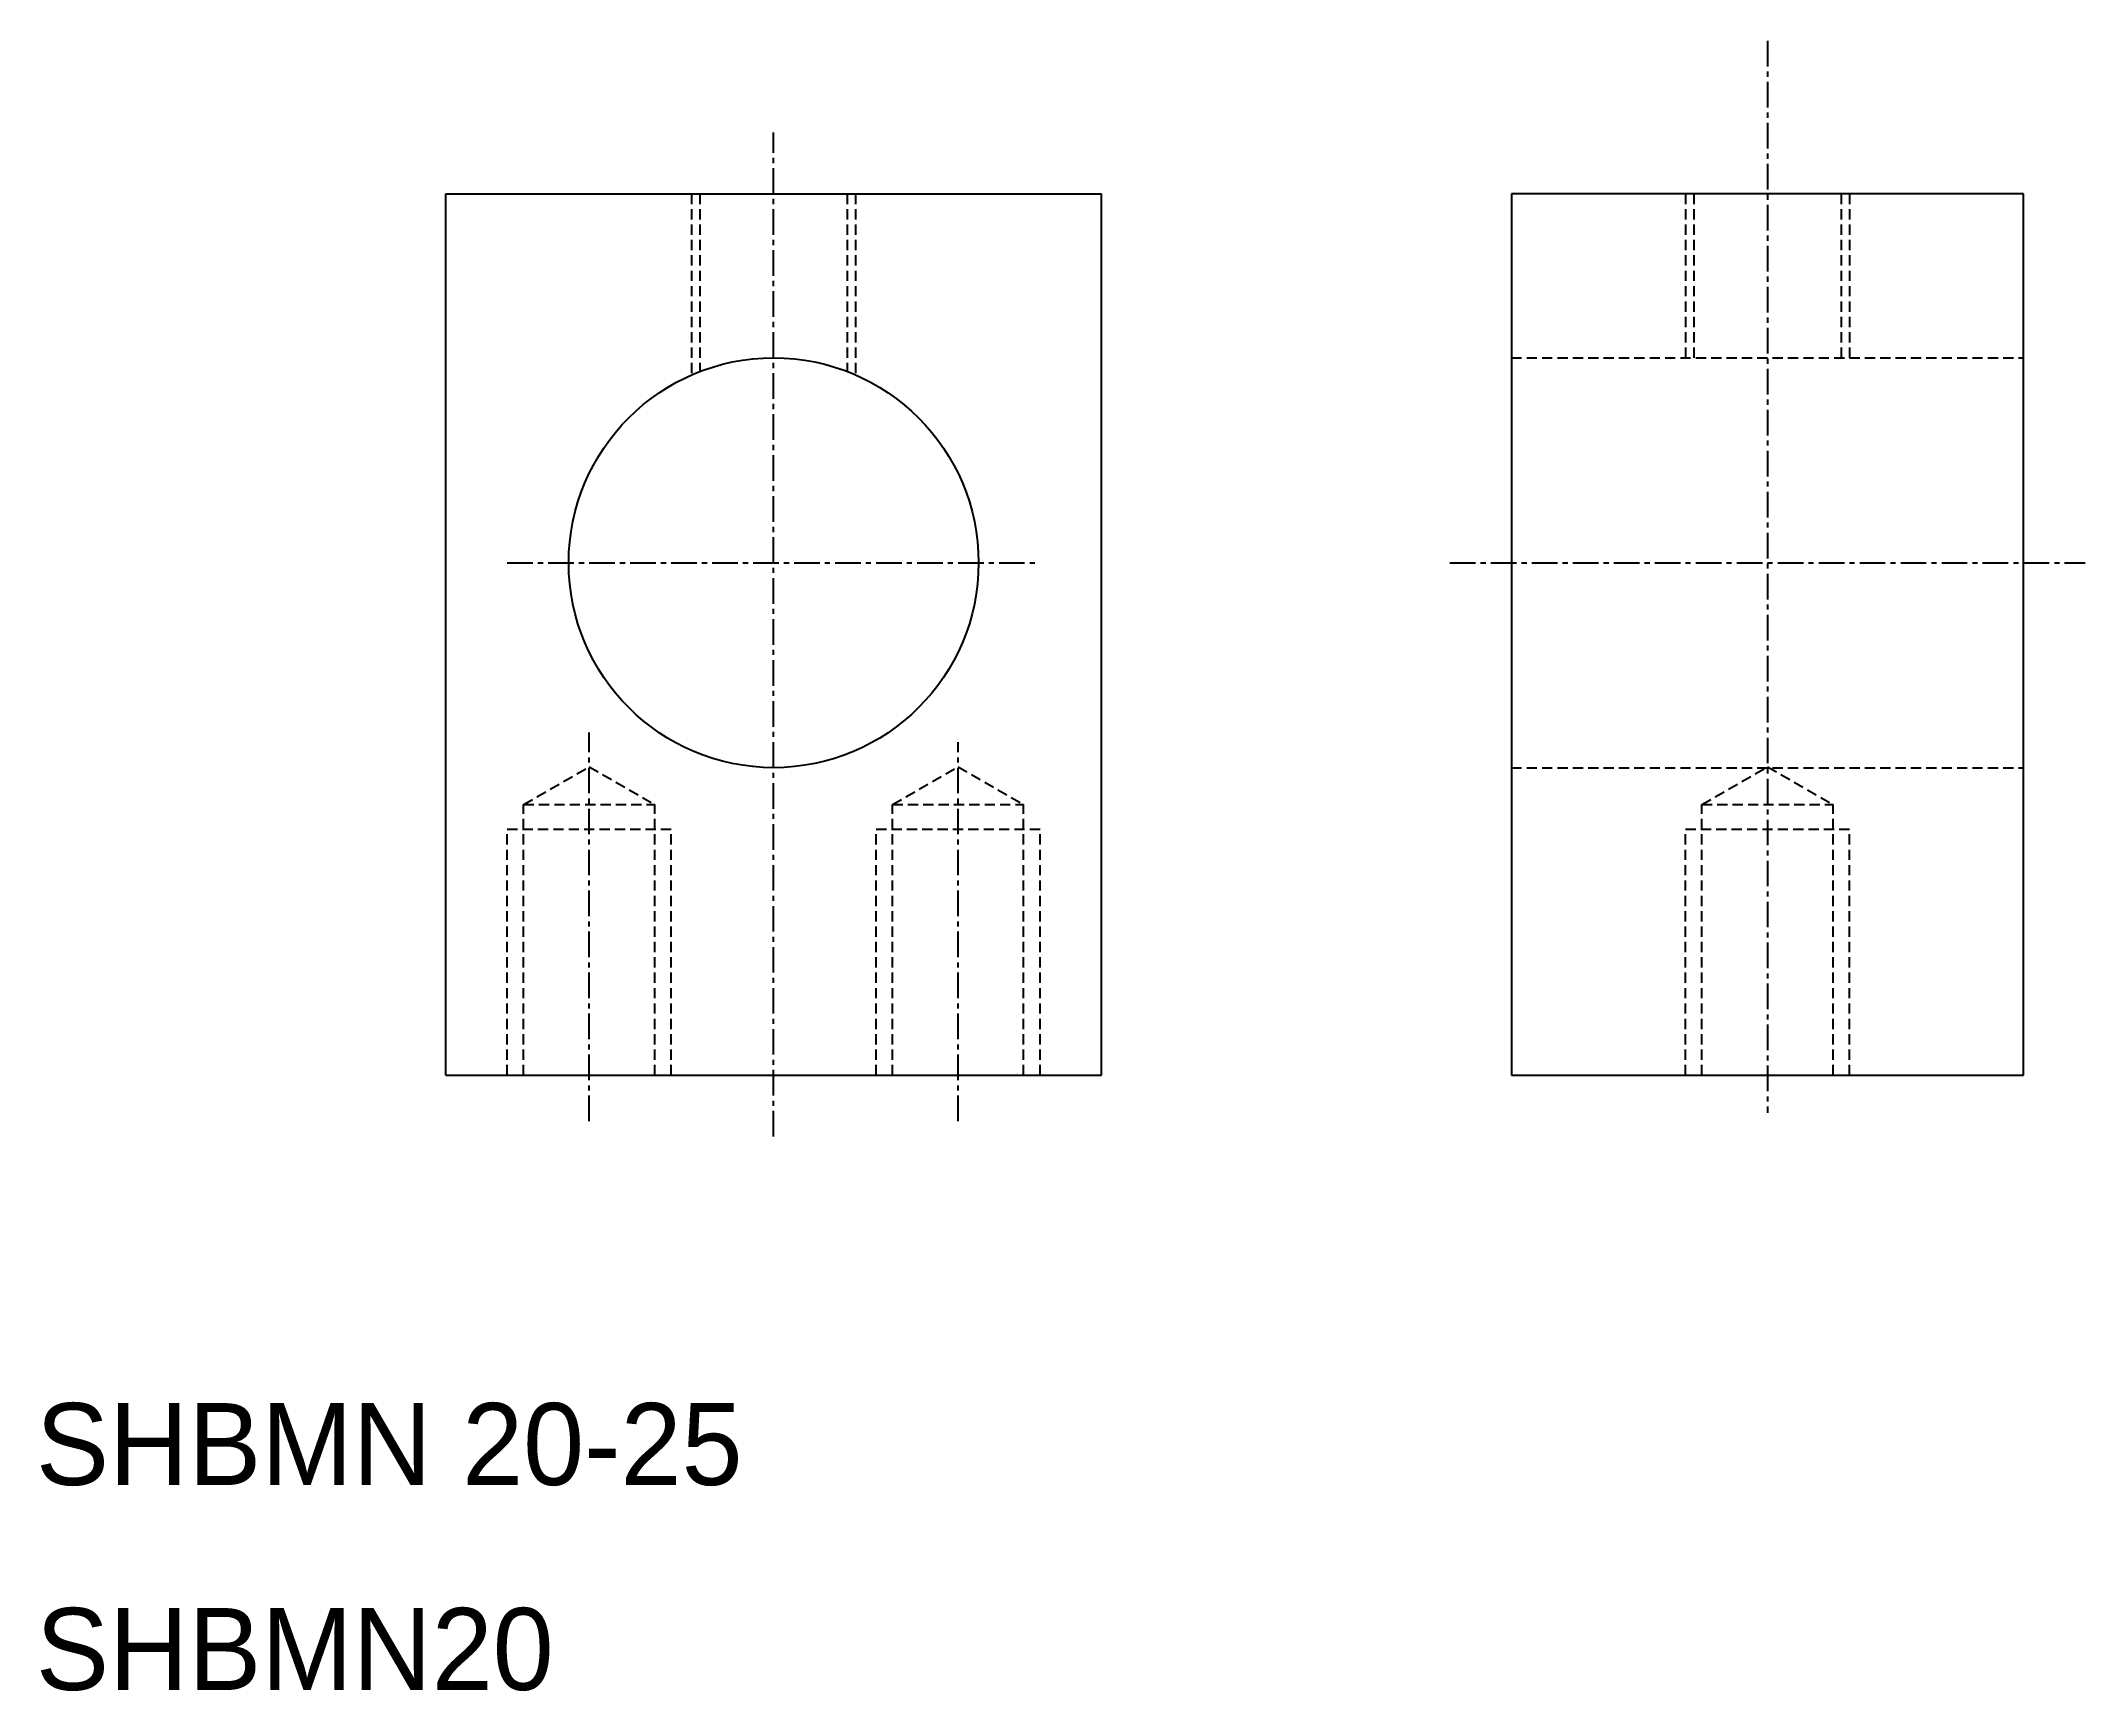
# Model space of a CAD drawing. Extents: x 2.2 to 102, y 1.8 to 82.3.
import ezdxf

# ---------------------------------------------------------------- set-up
doc = ezdxf.new("R2010")
doc.units = 0
doc.linetypes.add('CENTER', pattern=[2, 1.25, -0.25, 0.25, -0.25])
doc.linetypes.add('DASHED', pattern=[0.75, 0.5, -0.25])
doc.layers.get('0').update_dxf_attribs({"linetype": 'CONTINUOUS'})
doc.layers.add('CENTER', color=1, linetype='CENTER')

msp = doc.modelspace()

# ---------------------------------------------------------------- linework, layer by layer
at = {"color": 7, "linetype": 'CONTINUOUS'}
for p, q in [((21.958, 74.855), (53.958, 74.855)), ((21.958, 31.855), (21.958, 74.855)), ((53.958, 31.855), (53.958, 74.855)), ((73.958, 74.855), (73.958, 31.855)), ((98.958, 74.855), (73.958, 74.855)), ((98.958, 31.855), (98.958, 74.855)), ((21.958, 31.855), (53.958, 31.855)), ((73.958, 31.855), (98.958, 31.855))]:
    msp.add_line(p, q, dxfattribs=at)
at = {"color": 3, "linetype": 'DASHED'}
for p, q in [((33.958, 74.855), (33.958, 66.021)), ((34.363, 74.855), (34.363, 66.187)), ((41.552, 74.855), (41.552, 66.187)), ((41.958, 74.855), (41.958, 66.021)), ((82.458, 74.855), (82.458, 66.855)), ((82.863, 74.855), (82.863, 66.855)), ((90.052, 74.855), (90.052, 66.855)), ((90.458, 74.855), (90.458, 66.855)), ((73.958, 66.855), (98.958, 66.855)), ((25.758, 45.055), (28.958, 46.903)), ((28.958, 46.903), (32.158, 45.055)), ((43.758, 45.055), (46.958, 46.903)), ((46.958, 46.903), (50.158, 45.055)), ((83.258, 45.055), (86.458, 46.903)), ((86.458, 46.903), (89.658, 45.055)), ((73.958, 46.855), (98.958, 46.855)), ((25.758, 45.055), (32.158, 45.055)), ((25.758, 31.855), (25.758, 45.055)), ((32.158, 31.855), (32.158, 45.055)), ((43.758, 31.855), (43.758, 45.055)), ((43.758, 45.055), (50.158, 45.055)), ((50.158, 31.855), (50.158, 45.055)), ((83.258, 45.055), (89.658, 45.055)), ((83.258, 31.855), (83.258, 45.055)), ((89.658, 31.855), (89.658, 45.055)), ((24.958, 43.855), (32.958, 43.855)), ((24.958, 31.855), (24.958, 43.855)), ((32.958, 31.855), (32.958, 43.855)), ((42.958, 31.855), (42.958, 43.855)), ((42.958, 43.855), (50.958, 43.855)), ((50.958, 31.855), (50.958, 43.855)), ((82.458, 43.855), (90.458, 43.855)), ((82.458, 31.855), (82.458, 43.855)), ((90.458, 31.855), (90.458, 43.855))]:
    msp.add_line(p, q, dxfattribs=at)
at = {"color": 7, "linetype": 'CONTINUOUS'}
msp.add_circle((37.958, 56.855), 10, dxfattribs=at)
at = {"layer": 'CENTER', "color": 1, "linetype": 'CENTER'}
for p, q in [((86.458, 82.318), (86.458, 30.013)), ((37.958, 28.855), (37.958, 77.855)), ((24.958, 56.855), (50.958, 56.855)), ((70.958, 56.855), (101.958, 56.855)), ((28.958, 29.605), (28.958, 48.573)), ((46.958, 29.605), (46.958, 48.095))]:
    msp.add_line(p, q, dxfattribs=at)

# ---------------------------------------------------------------- texts
at = {"color": 7, "linetype": 'CONTINUOUS'}
for s, p in [('SHBMN 20-25', (1.958, 11.855)), ('SHBMN20', (1.958, 1.855))]:
    msp.add_text(s, height=4, dxfattribs=at).set_placement(p)

doc.saveas('drawing.dxf')
